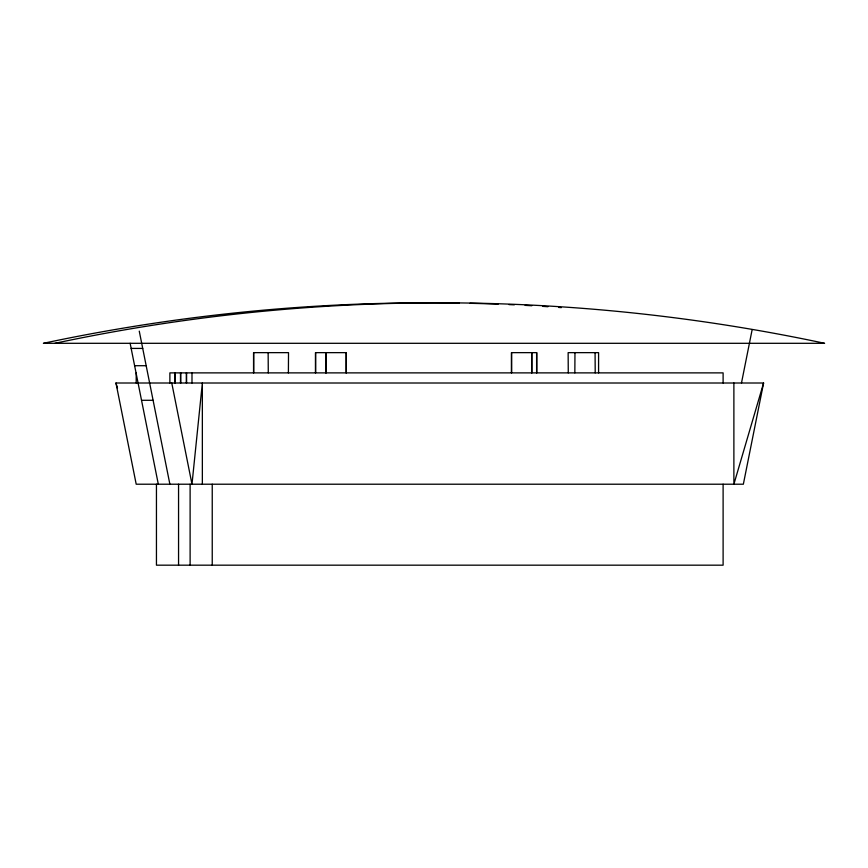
<?xml version="1.0" encoding="UTF-8"?>
<svg xmlns="http://www.w3.org/2000/svg" width="868" height="868" viewBox="0 0 868 868"><rect width="100%" height="100%" fill="white"/><g stroke="black" fill="none" stroke-linecap="round" stroke-linejoin="round"><path stroke-width="1.3" d="M741.478 383.005L752.133 329.71M763.59 383.005L743.355 484.214L136.2 484.214L115.965 383.005L763.59 383.005L733.883 484.214L733.883 383.005M131.155 348.415L142.721 348.415M134.616 365.71L146.171 365.71M141.538 400.3L153.093 400.3M115.965 383.005L117.484 388.191M171.756 383.005L191.991 484.214L202.352 383.005L202.352 484.214M139.26 331.12L169.878 484.214M130.135 343.305L158.312 484.214M723.109 383.005L723.109 372.882L169.878 372.882L169.878 383.005M723.109 484.214L723.109 565.176L156.446 565.176L156.446 484.214M598.584 372.882L598.584 352.647L568.139 352.647L568.269 372.882M595.079 352.647L595.209 372.882M574.963 352.647L574.844 372.882M536.75 372.882L536.75 352.647L511.469 352.647L511.469 372.882M536.619 352.647L536.619 372.882M531.834 352.647L531.834 372.882M531.704 352.647L531.704 372.882M511.588 352.647L511.588 372.882M346.289 372.882L346.289 352.647L315.485 352.647L315.485 372.882M346.158 352.647L346.158 372.882M326.042 352.647L326.042 372.882M325.912 352.647L325.912 372.882M315.616 352.647L315.616 372.882M288.393 372.882L288.512 352.647L253.554 352.647L253.554 372.882M268.147 352.647L268.277 372.882M253.684 352.647L253.684 372.882M212.237 484.214L212.237 565.176M191.991 372.882L191.991 383.005M190.114 484.214L190.114 565.176M186.587 372.882L186.587 383.005M186.36 372.882L186.36 383.005M180.728 372.882L180.728 383.005M180.49 372.882L180.49 383.005M178.558 484.214L178.558 565.176M175.184 372.882L175.184 383.005M174.945 372.882L174.945 383.005M136.2 372.882L136.2 383.005M54.955 343.305A1849.361 1849.328 -90 0 1 824.6 343.305L43.4 343.305A1849.361 1849.328 90 0 1 459.183 303.084M469.946 303.301A1849.361 1849.328 90 0 1 498.199 304.147M508.963 304.592A1849.361 1849.328 90 0 1 514.333 304.831M525.097 305.362A1849.361 1849.328 90 0 1 531.813 305.731M542.565 306.361A1849.361 1849.328 90 0 1 547.936 306.708M558.677 307.435A1849.361 1849.328 90 0 1 561.368 307.619"/></g></svg>
